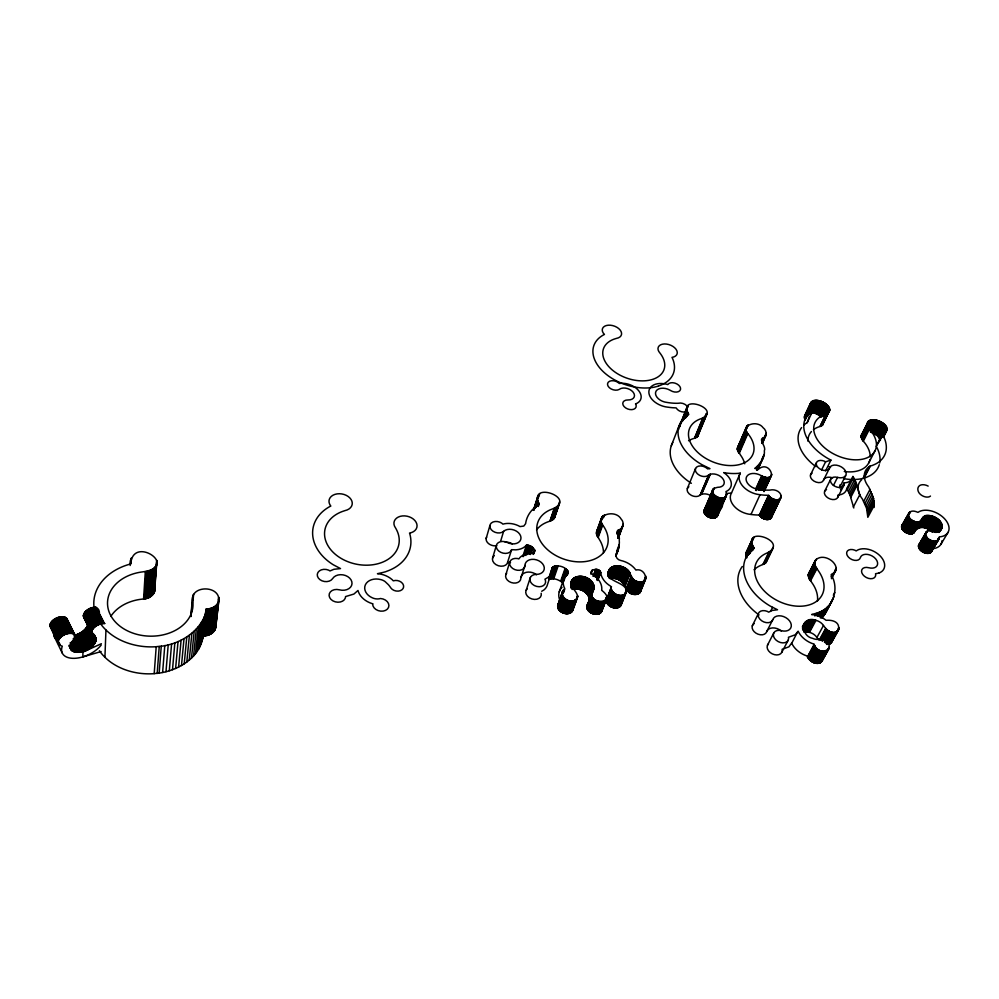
<?xml version="1.0" encoding="UTF-8"?>
<svg xmlns="http://www.w3.org/2000/svg" width="999" height="999" viewBox="0 0 999 999"><rect width="100%" height="100%" fill="white"/><g stroke="black" fill="none" stroke-linecap="round" stroke-linejoin="round"><path stroke-width="1.5" d="M678.746 429.283L678.783 428.396M577.422 597.602C572.177 607.105 555.706 595.392 564.797 588.673A19.868 14.535 20.2 0 1 568.006 573.351C568.256 567.02 555.956 563.299 552.022 568.119A17.895 13.087 18.2 0 1 548.126 577.372L544.942 579.195L545.491 580.581A8.054 5.932 18.5 0 1 539.173 586.738A8.054 5.932 18.5 0 1 530.019 580.531A8.054 5.932 18.5 0 1 536.376 574.388A9.903 7.243 18.2 0 0 544.243 567.357A9.903 7.243 18.2 0 0 534.065 559.365A9.903 7.243 18.2 0 0 524.975 565.434A7.867 5.769 17.5 0 1 517.257 570.254A7.867 5.769 17.5 0 1 509.565 563.274A7.867 5.769 17.5 0 1 517.307 558.478L518.818 558.916A17.895 13.087 18.2 0 1 533.079 553.346C538.024 550.012 530.294 544.505 526.423 545.192A17.657 12.75 17 0 1 515.909 549.85L511.625 549.675L511.088 550.886A7.942 5.782 16.9 0 1 500.724 552.31A7.942 5.782 16.9 0 1 496.99 543.956A7.942 5.782 16.9 0 1 507.355 542.544A9.778 7.055 17 0 0 519.83 541.208A9.778 7.055 17 0 0 516.483 531.181A9.778 7.055 17 0 0 503.608 531.331A7.73 5.569 16.4 0 1 493.044 531.256A7.73 5.569 16.4 0 1 491.233 523.089A7.73 5.569 16.4 0 1 501.81 523.189L502.859 524.138A17.657 12.75 17 0 1 520.042 526.585L523.801 526.061L525.611 523.651A48.289 34.416 19.1 0 1 539.248 504.32C527.534 480.069 578.496 498.164 552.297 509.015A36.688 26.149 19.1 0 0 542.307 543.98A36.688 26.149 19.1 0 0 590.571 560.489A36.688 26.149 19.1 0 0 603.833 526.635C593.406 514.985 615.284 508.741 621.041 518.931C624.775 522.427 623.301 529.27 618.069 530.269C615.109 531.306 620.416 537.012 619.268 539.922C619.642 544.28 618.943 548.726 617.132 552.709C614.273 555.756 617.195 559.877 620.629 560.451A19.643 14.148 21.3 0 1 635.526 569.555L635.888 570.079C645.716 567.457 650.349 584.54 638.174 581.793C631.306 581.156 631.393 573.401 627.372 569.655C622.764 565.684 614.822 563.998 610.027 568.506C601.935 582.142 625.012 580.706 626.585 590.884C624.15 600.262 609.702 593.593 610.726 586.238A19.643 14.148 21.3 0 1 600.724 572.602C599.625 566.396 586.288 570.267 593.169 574.787A19.868 14.535 20.2 0 1 601.76 589.772L601.673 590.309C621.203 605.506 580.157 605.119 594.105 587.474C593.518 578.221 580.531 573.101 573.351 578.533C565.422 585.489 578.671 590.671 577.422 597.602L572.827 610.177C569.218 618.281 553.346 610.876 558.903 603.171M815.234 560.601L814.834 565.047L818.094 570.404A36.638 25.112 26.1 0 1 809.727 604.745A36.638 25.112 26.1 0 1 761.975 588.436A36.638 25.112 26.1 0 1 767.082 552.984C790.659 541.308 739.997 524.35 754.133 548.339A48.214 33.054 26.1 0 0 770.266 606.093L777.534 609.765L771.852 610.501L768.668 612.175L767.319 611.388A7.855 5.532 26.5 0 0 758.328 613.673A7.855 5.532 26.5 0 0 763.823 621.94A7.855 5.532 26.5 0 0 772.801 619.642A9.928 6.968 27 0 1 783.578 616.57A9.928 6.968 27 0 1 791.27 626.435A9.928 6.968 27 0 1 781.405 630.681A8.079 5.707 27.3 0 0 773.351 634.54A8.079 5.707 27.3 0 0 780.556 642.544A8.079 5.707 27.3 0 0 788.598 638.673L788.461 637.275L795.316 634.752L798.139 631.206A19.868 13.836 28 0 0 813.448 643.943C820.129 660.851 841.008 644.143 820.054 638.96A9.016 6.281 28 0 1 812.612 638.349C799.575 635.651 801.598 614.86 815.983 620.342A9.466 6.581 27.9 0 1 823.476 625.499C836.95 644.805 848.263 618.781 826.111 620.304A19.868 13.836 28 0 0 812.811 614.635L811.638 614.56L816.782 613.136A10.514 7.268 27.9 0 1 818.281 612.649C833.815 607.629 839.41 588.086 831.156 574.637C833.291 573.726 837.674 570.504 835.901 566.67C833.441 558.965 820.941 553.483 815.234 560.601L808.366 574.55L808.928 578.221L811.775 582.492A36.326 25.112 26.3 0 1 817.457 601.123M94.093 607.829A56.281 42.57 1.9 0 1 130.232 564.073L130.794 563.985C132.492 534.477 180.482 566.683 142.682 571.865A42.757 32.343 2 0 0 107.967 607.879A42.757 32.343 2 0 0 155.032 636.038A42.757 32.343 2 0 0 192.882 601.91C188.636 585.352 219.593 584.427 218.881 600.312L215.759 627.222C214.885 633.041 208.491 636.063 203.109 635.901C200.275 657.966 177.635 671.103 157.18 673.376A12.038 9.503 0.7 0 0 154.932 673.538L152.323 673.776A55.082 42.258 1.4 0 1 104.92 657.255L103.097 655.381A55.22 42.358 1.4 0 1 99.4 650.724M605.894 598.763C604.72 606.293 619.867 612.812 621.615 602.996M832.379 639.959L831.081 643.094L827.871 644.38L834.552 632.417M879.694 463.024A43.319 27.198 24.6 0 0 876.273 446.353L882.267 434.041C901.435 423.851 854.932 410.089 870.641 430.519A33.167 20.642 24.5 0 1 864.135 458.816A33.167 20.642 24.5 0 1 820.828 444.143A33.167 20.642 24.5 0 1 824.325 414.835C843.193 408.329 806.38 389.997 810.813 407.917L805.157 420.079L804.507 416.196L806.855 413.411M942.207 526.71C941.757 519.917 934.277 515.596 928.009 515.484C922.139 514.21 922.689 522.564 917.369 521.965C905.743 521.89 905.693 506.593 917.969 512.387A18.357 11.588 27.7 0 1 944.942 519.168A18.357 11.588 27.7 0 1 939.559 536.85L937.924 540.571L933.253 541.358L927.946 538.798L925.374 534.515L925.961 532.205L928.108 530.869L935.913 531.493L939.135 530.856L941.333 529.183L942.207 526.71L939.097 531.967M902.484 524.375C899.05 529.595 907.279 534.865 912.099 533.728C916.757 527.572 923.75 524.587 930.881 530.894L937.799 519.043M781.255 496.515C780.843 491.396 774.475 488.836 769.992 490.097A44.181 28.696 23 0 1 758.628 489.335A11.026 7.255 23.4 0 1 746.128 478.196A11.026 7.255 23.4 0 1 760.838 475.424C779.208 485.514 770.416 458.903 758.391 469.28A18.382 12.1 23.4 0 0 754.745 468.444C758.691 465.397 765.284 458.017 764.347 450.811C766.545 446.453 757.642 438.936 763.573 437.862C767.931 435.839 766.32 429.92 763.049 427.659C757.23 419.443 738.798 425.299 748.975 435.015A34.191 22.215 21.9 0 1 739.685 464.51A34.191 22.215 21.9 0 1 694.792 449.263A34.191 22.215 21.9 0 1 700.986 418.718C723.688 409.24 676.41 393.057 688.811 414.385A44.992 29.233 21.9 0 0 702.047 464.735L709.977 468.643A16.633 11.076 22.4 0 0 707.717 468.906L707.567 468.843A7.368 4.895 21.9 0 0 696.615 467.07A7.368 4.895 21.9 0 0 699.587 475.324L699.924 475.487A7.368 4.895 21.9 0 0 707.704 475.699L708.079 475.449A9.241 6.156 22.4 0 1 708.641 475.024L710.339 474.263A9.241 6.156 22.4 0 1 723.438 479.607A9.241 6.156 22.4 0 1 717.719 487.3C700.249 490.796 730.319 507.342 725.936 491.583A16.633 11.076 22.4 0 0 724.263 472.952L723.713 472.589L726.623 473.064A44.88 29.171 21.9 0 0 737.662 473.414L740.247 473.151A18.382 12.1 23.4 0 0 742.944 486.338A18.382 12.1 23.4 0 0 759.415 494.63L760.064 494.692A43.007 28.022 23.1 0 0 767.582 495.279C770.416 498.164 779.12 503.259 781.255 496.515L770.941 518.331C767.232 521.078 761.513 518.756 759.427 514.997L768.606 495.279M932.142 550.099C929.732 558.691 912.936 548.513 920.541 542.957M874.113 507.48L873.601 498.563L868.743 487.025A25.762 16.196 26.1 0 1 867.931 467.719L870.279 466.108A9.49 5.957 25.7 0 1 872.015 465.571L873.089 465.109A43.656 27.16 24.5 0 0 882.492 434.353L882.267 434.041M874.275 505.319L867.831 517.32L866.583 508.279L862.399 499.05A25.562 16.209 26.3 0 1 861.662 479.757M767.257 558.965L765.621 562.961L761.188 565.209A36.326 25.112 26.3 0 0 754.133 569.742M104.92 657.255L105.956 630.007L104.096 628.109A56.281 42.57 1.9 0 1 100.325 623.413M726.473 495.516L717.669 515.634C713.686 522.34 699.213 514.048 705.744 508.041M746.802 557.892L745.816 553.696L747.864 549.9M603.483 552.797A36.389 26.136 19.1 0 0 599.225 539.26L596.515 533.953L597.827 529.17M130.195 565.496L130.519 560.302M130.494 562.749L130.657 559.702M130.607 563.686L130.857 559.103M130.844 563.099L131.094 558.516M131.131 562.524L131.381 557.942M744.73 463.811A33.766 22.253 22 0 0 740.346 454.832L737.412 449.662L738.611 445.604M110.802 616.383A41.958 32.18 1.4 0 1 140.996 599.263L143.569 598.988L145.305 571.615M143.569 598.988L144.368 598.901L146.129 571.528M144.368 598.901L145.18 598.788L146.94 571.416M145.18 598.788L145.966 598.626L147.74 571.253M145.966 598.626L146.728 598.426L148.526 571.066M146.728 598.426L147.49 598.189L149.301 570.829M147.49 598.189L148.214 597.926L150.037 570.566M148.214 597.926L148.926 597.627L150.762 570.267M148.926 597.627L149.6 597.29L151.448 569.929M149.6 597.29L152.11 569.567M601.972 607.979C603.121 620.704 579.408 611.5 588.985 602.197M870.229 456.83A32.917 20.667 24.6 0 0 864.51 442.545C861.737 440.222 859.34 434.827 863.511 432.617M84.628 618.456C79.158 611.013 98.889 601.111 99.425 612.724M150.25 596.915L152.735 569.168M150.861 596.515L153.322 568.743M151.436 596.091L153.871 568.281M151.973 595.641L154.383 567.807M152.472 595.167L154.845 567.307M152.934 594.655L155.27 566.783M153.346 594.143L155.644 566.246M153.721 593.593L155.969 565.684M154.046 593.044L156.256 565.109M156.331 564.822L156.656 560.264M154.321 592.469L156.781 560.876M154.545 591.883L156.868 561.488M51.536 628.259C45.529 620.953 63.624 611.937 67.395 619.855M154.196 673.663L156.206 646.728L156.955 646.603A12.275 9.553 1.3 0 1 159.253 646.453C180.769 644.605 202.66 630.069 206.843 608.965C212.013 608.891 218.044 605.894 218.881 600.312M104.932 623.526C97.203 622.714 85.127 631.892 96.029 637.961C96.029 648.563 79.52 656.318 71.179 649.937C67.095 643.93 84.378 632.517 68.631 633.428C61.588 633.678 52.872 643.781 62.288 646.191A23.114 12.687 -25.3 0 0 74.351 658.329A23.114 12.687 -25.3 0 0 101.174 645.129M157.18 673.376L159.253 646.453M159.166 673.026L161.276 646.103M162.612 672.439L164.785 645.529M165.984 671.678L168.219 644.78M169.293 670.754L171.591 643.868M172.502 669.68L174.862 642.794M215.759 627.222L215.322 623.476M175.612 668.443L178.034 641.57M178.609 667.057L181.094 640.184M181.481 665.534L184.016 638.661M184.216 663.86L186.788 637M190.747 616.283L192.657 596.74M190.984 616.57L193.044 595.529M186.801 662.075L189.423 635.214M191.696 611.463L192.283 605.456M192.869 599.437L193.319 594.929M192.008 610.889L192.308 607.892M193.044 600.374L193.631 594.355M189.223 660.164L191.895 633.304M191.483 658.129L194.193 631.268M193.556 656.006L196.303 629.133M195.454 653.783L198.239 626.91M197.165 651.473L199.975 624.587M198.676 649.075L201.511 622.202M199.975 646.628L202.834 619.742M201.086 644.118L203.958 617.22M201.973 641.558L204.857 614.66M202.66 638.973L206.006 608.978M203.122 636.351L206.019 609.415M203.933 635.888L206.843 608.965M204.745 635.839L207.68 608.915M205.557 635.751L208.491 608.828M206.343 635.614L209.303 608.703M207.13 635.451L210.102 608.528M207.892 635.239L210.876 608.329M208.641 635.002L211.638 608.079M209.353 634.715L212.375 607.804M210.052 634.402L213.087 607.492M210.714 634.053L213.761 607.142M211.351 633.666L214.398 606.768M211.95 633.254L215.01 606.343M212.512 632.817L215.584 605.906M213.049 632.342L216.121 605.444M213.524 631.843L216.621 604.944M213.973 631.331L217.07 604.42M214.373 630.794L217.47 603.883M214.723 630.232L217.832 603.321M218.294 600.149L218.631 597.165M215.022 629.657L218.132 602.747M215.285 629.058L218.781 597.789M215.484 628.458L218.931 599.05M618.344 537.749L618.406 536.213M589.285 601.148C590.122 592.582 579.457 587.162 572.04 589.435L576.585 576.823M88.024 623.763C86.613 630.094 80.082 633.753 74.288 635.426L82.318 651.673M154.72 591.283L154.308 586.45M822.514 659.827C819.192 667.482 808.691 661.263 806.892 655.931A19.705 13.824 28.1 0 1 791.732 643.244L797.339 632.342M486.151 538.523L489.872 525.636M492.557 558.154L496.378 545.317M500.611 541.321L503.608 531.331M494.28 555.631A7.88 5.769 16.9 0 0 495.954 564.635A7.88 5.769 16.9 0 0 507.13 563.686L511.625 549.675M505.881 574.55L509.852 561.763M572.827 610.177L572.964 607.554M533.391 510.289L537.949 496.066M533.703 509.865L538.211 495.629M533.703 510.389L538.511 495.204M534.19 509.478L538.848 494.805M534.727 508.591L537.425 500.049M535.314 507.692L537.562 500.586M538.736 496.928L539.635 494.08M535.926 506.793L537.737 501.111M536.151 507.317L537.949 501.635M536.85 506.418L538.211 502.16M537.599 505.519L538.498 502.672M537.937 506.018L538.848 503.171M538.311 506.518L539.223 503.671M522.814 556.555L526.423 545.192M523.476 556.555L527.085 545.204M524.587 555.194L527.759 545.267M525.262 555.307L528.434 545.379M525.924 555.469L529.095 545.541M527.035 554.258L529.757 545.741M527.659 554.507L530.394 546.003M528.733 553.396L531.006 546.303M524.975 565.434L520.866 578.184A7.792 5.757 17.5 0 1 511.213 582.529A7.792 5.757 17.5 0 1 506.655 573.251M529.308 553.733L531.593 546.64M529.857 554.108L532.13 547.027M530.357 554.52L532.642 547.44M531.268 553.546L533.091 547.877M533.166 553.933L534.552 549.687M533.354 554.42L534.74 550.174M533.916 553.496L534.827 550.661M526.198 590.147L530.369 577.422M536.538 529.87A36.389 26.136 19.1 0 1 548.114 521.778L549.974 521.166L554.17 508.416M549.974 521.166L554.757 508.229M550.561 520.979L555.319 508.004M551.123 520.754L555.856 507.754M551.66 520.504L556.368 507.48M552.16 520.229L556.843 507.18M552.634 519.917L557.28 506.843M553.071 519.592L557.692 506.481M553.471 519.23L558.054 506.106M553.846 518.856L559.552 501.885M554.17 518.444L559.527 502.909M554.47 518.019L559.315 503.896M549.875 574.712L552.285 567.657M548.776 578.521L550.224 574.288M551.186 571.465L552.622 567.245M553.034 566.87L548.713 579.557C553.334 577.235 559.44 579.994 563.111 583.054M553.521 566.545L547.539 584.265A17.732 13.074 18.2 0 1 543.818 590.047L541.708 591.271M549.737 578.983L554.07 566.296M550.324 578.783L554.657 566.096M550.961 578.658L555.307 565.971M551.623 578.596L555.968 565.921M552.31 578.608L556.668 565.933M553.009 578.696L557.367 566.021M553.708 578.846L558.066 566.171M560.651 581.168L565.072 568.506M561.251 581.443L565.671 568.781M561.8 581.768L566.233 569.118M562.3 582.155L566.745 569.505M559.228 591.92L563.96 578.409M562.749 582.592L567.195 569.942M563.611 581.643L567.569 570.404M565.884 576.51L567.857 570.891M566.583 575.611L568.069 571.391M567.207 574.712L568.194 571.903M567.232 575.212L568.219 572.402M557.717 605.469L562.512 591.783M557.654 605.831L562.687 591.445M554.932 517.12L555.294 514.11M557.642 606.206L562.887 591.133M557.642 606.593L563.374 590.546M557.679 606.98L563.648 590.284M557.754 607.367L563.96 590.034M557.854 607.754L562.312 595.129M563.299 592.607L564.285 589.797M557.979 608.141L562.449 595.529M563.648 592.395L564.635 589.585M558.129 608.528L562.612 595.904M558.316 608.903L562.799 596.291M558.528 609.278L563.011 596.665M558.778 609.652L563.261 597.04M559.04 610.014L563.523 597.402M559.34 610.364L563.823 597.752M559.652 610.701L564.135 598.089M559.989 611.026L564.485 598.413M560.352 611.338L564.847 598.726M560.726 611.625L565.234 599.025M570.879 583.041L571.878 580.232M570.679 583.978L572.19 579.77M571.028 583.541L572.539 579.333M561.126 611.912L565.634 599.3M570.916 584.527L572.927 578.921M570.841 585.539L573.351 578.533M561.55 612.175L566.058 599.562M570.791 586.588L573.801 578.171M570.791 587.649L574.3 577.834M561.975 612.412L566.483 599.812M571.316 587.35L574.825 577.534M562.425 612.637L566.933 600.037M571.366 588.486L575.387 577.26M562.874 612.837L567.395 600.249M571.94 588.249L575.973 577.022M563.349 613.024L567.869 600.424M563.811 613.186L568.344 600.586M572.677 589.26L577.21 576.648M564.298 613.324L568.831 600.724M573.326 589.123L577.872 576.51M564.785 613.436L569.318 600.849M565.272 613.523L569.805 600.936M573.988 589.023L578.533 576.411M565.759 613.598L570.304 600.998M574.675 588.96L579.233 576.348M566.246 613.636L570.791 601.048M575.362 588.923L579.932 576.311M566.72 613.648L571.278 601.061M596.528 531.88L601.56 517.807M576.073 588.923L580.631 576.311M596.453 532.392L602.085 516.945M567.195 613.648L571.753 601.061M596.428 532.904L602.397 516.533M596.453 533.429L602.759 516.146M567.669 613.611L572.227 601.023M596.515 533.953L603.146 515.796M576.785 588.96L581.356 576.361M596.615 534.49L601.198 521.853M602.559 518.269L603.583 515.459M568.131 613.561L572.689 600.973M596.765 535.027L601.348 522.39M568.581 613.486L573.151 600.899M577.497 589.035L582.08 576.435M596.952 535.551L601.535 522.927M603.508 517.682L604.532 514.872M569.018 613.374L573.588 600.799M597.177 536.088L601.773 523.464M569.43 613.249L574.013 600.661M578.221 589.148L582.804 576.548M597.452 536.613L602.047 523.988M569.842 613.099L574.413 600.524M570.229 612.924L574.812 600.349M578.933 589.298L583.528 576.685M597.764 537.137L602.36 524.512M570.591 612.737L575.174 600.149M598.114 537.649L602.709 525.024M570.941 612.524L575.524 599.937M571.266 612.287L575.861 599.712M579.645 589.472L584.24 576.873M573.039 607.941L575.586 600.961M571.565 612.037L577.672 595.741M571.853 611.763L577.684 596.128M572.327 611.176L577.659 596.503M580.357 589.685L584.952 577.085M581.056 589.934L585.664 577.335M581.73 590.209L586.351 577.609M582.405 590.509L587.025 577.922M583.054 590.846L587.687 578.259M583.691 591.221L588.324 578.633M584.303 591.608L588.935 579.02M590.933 573.076L591.97 570.279M533.528 509.802L534.802 507.604M590.921 574.213L592.469 570.017M584.877 592.02L589.522 579.445M585.439 592.469L590.084 579.882M585.963 592.931L590.621 580.344M586.463 593.418L591.121 580.831M593.019 576.336L595.604 569.343M586.925 593.918L591.595 581.331M593.618 576.336L596.203 569.343M587.362 594.43L592.02 581.855M594.23 576.411L596.828 569.418M587.749 594.967L592.419 582.392M594.842 576.548L597.439 569.555M588.099 595.504L592.782 582.929M595.429 576.76L598.039 569.767M588.411 596.066L593.094 583.491M588.686 596.628L593.369 584.053M596.003 577.035L598.601 570.054M588.911 597.19L593.606 584.627M596.515 577.372L599.125 570.379M589.098 597.764L593.793 585.202M589.248 598.339L593.943 585.776M596.99 577.759L599.6 570.766M589.348 598.913L594.043 586.351M586.875 606.443L594.093 586.913M596.865 579.57L599.999 571.191M586.85 606.818L594.105 587.474M586.888 607.579L594.068 588.036M597.19 580.032L600.324 571.653M586.95 607.954L593.856 589.123M597.427 580.506L600.574 572.127M587.05 608.341L591.745 595.791M587.175 608.728L591.883 596.178M598.114 579.595L600.724 572.602M587.325 609.115L592.032 596.565M587.512 609.502L592.22 596.94M587.724 609.877L592.432 597.327M587.961 610.239L592.669 597.689M617.02 533.066L618.069 530.269M588.224 610.601L592.944 598.051M617.07 534.265L618.643 530.082M588.511 610.951L593.231 598.401M617.619 534.04L619.193 529.857M588.823 611.288L593.543 598.751M618.144 533.791L619.717 529.595M589.16 611.613L593.881 599.075M618.106 534.902L620.204 529.308M589.51 611.937L594.243 599.388M618.031 535.988L620.666 528.995M617.931 537.05L621.091 528.658M617.794 538.086L621.565 527.822M589.885 612.237L594.63 599.687M618.144 537.687L623.176 524.15M618.194 538.249L623.164 524.662M618.244 538.249L622.989 525.674M590.284 612.512L595.017 599.974M590.696 612.787L595.441 600.237M591.121 613.024L595.866 600.486M591.558 613.261L596.316 600.724M592.007 613.461L596.765 600.936M607.767 573.089L609.065 569.817M592.469 613.648L597.24 601.123M607.754 573.538L609.34 569.355M608.079 573.101L609.665 568.918M607.904 574.088L610.027 568.506M592.944 613.823L597.714 601.286M607.767 575.099L610.414 568.119M616.645 551.323L619.293 544.343M607.667 576.123L610.851 567.757M615.846 554.895L619.03 546.515M593.418 613.96L598.189 601.435M608.129 575.786L611.313 567.42M615.921 555.606L618.581 548.638M593.906 614.085L598.676 601.548M608.628 575.486L611.813 567.12M615.821 556.281L617.944 550.699M594.38 614.173L599.163 601.648M608.628 576.598L612.35 566.845M608.653 577.759L612.911 566.595M594.867 614.248L599.65 601.723M791.645 643.044L788.935 646.803L782.117 649.325L782.242 650.724A8.004 5.707 27.5 0 1 772.289 653.87A8.004 5.707 27.5 0 1 768.381 643.93M609.228 577.547L613.498 566.383M595.354 614.298L600.137 601.773M609.84 577.36L614.11 566.208M595.829 614.323L600.624 601.798M596.303 614.323L601.098 601.798M614.735 566.058L609.939 578.608C620.154 576.111 624.924 585.726 629.17 592.519C632.742 595.779 641.645 595.192 640.896 588.96M596.765 614.298L601.56 601.773M610.576 578.496L615.384 565.946M597.227 614.248L602.022 601.735M611.238 578.421L616.058 565.871M597.677 614.173L602.472 601.66M598.101 614.085L602.909 601.56M611.925 578.384L616.733 565.834M598.526 613.96L603.334 601.448M598.925 613.823L603.746 601.298M612.612 578.371L617.432 565.834M599.313 613.661L604.133 601.136M599.687 613.473L604.495 600.948M600.024 613.261L604.845 600.749M613.311 578.396L618.131 565.859M600.349 613.036L606.356 597.24M600.661 612.787L606.43 597.627M600.936 612.524L606.468 598.001M614.01 578.458L618.843 565.921M601.186 612.237L606.48 598.389M601.41 611.937L606.992 597.365M601.61 611.625L606.942 597.739M606.443 600.024L611.488 586.65M614.71 578.558L619.555 566.021M606.418 600.387L611.251 587.862M606.443 601.136L611.251 588.236M606.493 601.523L611.338 588.998M606.58 601.91L611.425 589.385M615.421 578.696L620.267 566.158M606.705 602.285L611.538 589.772M606.843 602.672L611.688 590.147M616.121 578.858L620.978 566.321M607.017 603.046L611.863 590.534M607.217 603.421L612.075 590.909M616.82 579.058L621.678 566.52M607.454 603.783L612.3 591.271M607.704 604.145L612.562 591.633M617.519 579.283L622.377 566.758M607.979 604.495L612.837 591.982M608.291 604.845L613.149 592.332M618.194 579.545L623.064 567.02M608.616 605.169L613.473 592.657M608.965 605.481L613.836 592.981M618.868 579.845L623.738 567.32M671.291 445.791L679.108 425.699M609.328 605.794L614.198 593.281M619.517 580.169L624.4 567.644M678.995 427.56L687.162 406.718M679.308 427.397L687.674 406.006M609.715 606.081L614.597 593.568M681.83 421.441L687.974 405.681M682.142 421.141L686.613 409.677M610.127 606.343L614.997 593.843M620.154 580.519L625.037 567.994M682.217 421.603L686.688 410.139M682.904 420.629L686.812 410.601M610.539 606.593L615.421 594.093M620.766 580.894L625.661 568.369M683.616 419.667L686.975 411.076M684.377 418.706L687.175 411.538M610.976 606.83L615.859 594.33M685.177 417.732L687.412 412M611.413 607.042L616.308 594.542M621.353 581.293L626.261 568.781M685.451 418.194L687.687 412.462M611.875 607.242L616.77 594.742M621.927 581.718L626.823 569.205M686.325 417.22L687.999 412.924M612.337 607.417L617.245 594.917M687.225 416.233L688.348 413.374M622.464 582.167L627.372 569.655M612.812 607.567L617.719 595.067M622.964 582.642L627.884 570.129M613.286 607.692L618.194 595.192M613.761 607.804L618.681 595.304M623.438 583.129L628.359 570.616M614.248 607.879L619.155 595.392M623.888 583.628L628.808 571.116M614.722 607.941L619.642 595.441M624.288 584.153L629.22 571.64M615.197 607.979L620.117 595.479M624.662 584.677L629.595 572.177M615.671 607.979L620.591 595.491M624.999 585.227L629.932 572.714M616.133 607.966L621.066 595.479M616.583 607.929L621.528 595.441M625.287 585.776L630.232 573.264M617.032 607.867L621.977 595.379M617.469 607.779L622.414 595.292M617.882 607.679L622.839 595.192M618.294 607.542L623.239 595.054M618.681 607.392L623.626 594.904M626.223 588.761L631.181 576.273M619.043 607.205L624 594.73M619.392 607.017L624.35 594.53M626.373 589.135L631.331 576.648M619.73 606.793L626.485 589.747M626.535 589.51L631.493 577.022M620.029 606.555L626.548 590.134M620.317 606.306L626.585 590.509M626.735 589.885L631.693 577.385M620.566 606.031L626.585 590.884M626.947 590.247L631.917 577.747M621.003 605.444L626.498 591.608M627.197 590.596L632.167 578.109M627.472 590.946L632.442 578.458M627.772 591.283L632.742 578.796M628.084 591.62L633.066 579.12M628.433 591.932L633.416 579.445M628.796 592.232L633.778 579.745M629.17 592.519L634.165 580.032M629.57 592.794L634.565 580.307M629.982 593.044L634.977 580.556M630.406 593.281L635.401 580.794M630.844 593.493L635.851 581.018M631.293 593.693L636.301 581.218M631.743 593.868L636.763 581.393M688.561 440.746A33.766 22.253 22 0 1 692.956 438.723L694.58 438.224L702.622 418.219M632.217 594.03L637.225 581.543M694.58 438.224L703.134 418.069M632.679 594.155L637.699 581.68M695.092 438.062L703.633 417.882M695.579 437.874L704.095 417.669M633.154 594.268L638.174 581.793M696.041 437.662L704.532 417.432M700.549 427.797L702.272 423.514M704.57 417.807L706.293 413.524M633.628 594.355L638.661 581.88M696.478 437.425L706.38 413.986M696.877 437.162L706.43 414.435M697.252 436.875L707.017 413.461M634.103 594.417L639.135 581.955M697.589 436.563L706.98 413.898M634.565 594.467L639.61 581.992M635.039 594.48L640.072 582.005M635.489 594.467L640.546 582.005M635.951 594.442L640.996 581.98M636.388 594.393L641.445 581.918M636.813 594.318L641.87 581.843M637.237 594.218L642.295 581.743M637.637 594.093L642.694 581.63M638.024 593.943L643.081 581.48M638.386 593.781L643.456 581.318M638.736 593.593L645.878 576.123M639.06 593.381L645.404 577.884M639.372 593.156L645.466 578.259M639.647 592.919L646.053 577.235M639.909 592.657L646.053 577.609M640.334 592.082L645.953 578.321M687.324 488.536L695.541 468.519M688.86 486.75A7.268 4.895 22 0 0 691.296 495.317L691.633 495.492A7.268 4.895 22 0 0 699.325 495.666L699.55 495.504A9.116 6.156 22.5 0 1 700.249 494.992L708.641 475.024M700.249 494.992L708.94 474.85M700.549 494.805L709.265 474.675M700.873 494.642L709.615 474.525M701.211 494.48L709.964 474.388M701.56 494.343L710.339 474.263M703.958 510.589L713.061 489.21M703.92 511.126L713.598 488.611M703.958 511.675L713.81 488.424M704.008 511.963L714.273 488.099M704.07 512.25L712.599 492.307M704.158 512.524L712.687 492.594M704.258 512.812L712.786 492.882M704.382 513.099L712.911 493.156M704.52 513.374L713.061 493.444M704.682 513.661L713.224 493.731M704.857 513.936L713.398 494.006M705.044 514.21L713.598 494.28M705.257 514.473L713.81 494.542M705.481 514.735L714.035 494.817M705.719 514.997L714.273 495.079M705.968 515.247L714.535 495.329M706.231 515.496L714.809 495.579M706.518 515.734L715.097 495.816M706.805 515.959L715.384 496.041M707.117 516.183L715.696 496.266M707.429 516.396L716.021 496.478M707.754 516.595L716.345 496.678M737.424 447.877L746.628 426.461M737.362 448.301L747.177 425.774M708.091 516.783L716.683 496.865M737.337 448.751L747.502 425.474M737.349 449.2L747.864 425.187M708.428 516.958L717.032 497.04M737.412 449.662L745.978 429.832M746.415 429.17L748.251 424.925M737.499 450.124L746.066 430.307M708.778 517.12L717.382 497.202M737.637 450.599L746.216 430.769M709.128 517.27L717.744 497.365M737.811 451.073L746.39 431.243M709.49 517.407L718.106 497.502M738.024 451.548L746.603 431.718M709.852 517.532L718.481 497.627M738.273 452.01L746.852 432.192M710.227 517.657L718.855 497.739M738.548 452.485L747.152 432.654M710.589 517.744L719.218 497.852M738.873 452.947L747.477 433.116M710.963 517.832L719.592 497.927M739.223 453.396L747.839 433.578M711.325 517.907L719.967 498.002M717.669 515.634L717.856 512.986M711.7 517.957L720.341 498.064M712.062 518.006L720.716 498.101M712.424 518.031L721.078 498.139M712.786 518.044L721.453 498.151M713.149 518.044L721.802 498.139M713.498 518.019L722.165 498.126M713.835 517.981L722.502 498.101M714.173 517.944L722.839 498.051M714.497 517.882L723.164 497.989M714.809 517.794L723.488 497.914M715.109 517.707L723.8 497.827M715.409 517.607L724.088 497.714M715.684 517.482L724.65 497.465M716.208 517.207L724.899 497.327M716.445 517.045L726.66 493.668M716.67 516.883L726.698 493.943M717.07 516.508L726.698 494.493M759.427 514.997L758.428 515.009A42.47 28.072 23.2 0 1 750.986 514.448L750.349 514.385A18.157 12.113 23.6 0 1 734.103 506.168A18.157 12.113 23.6 0 1 731.505 492.994L740.247 473.151M761.862 440.909L763.124 438.086M761.688 442.095L763.573 437.862M762.112 441.858L763.998 437.624M761.875 443.007L766.27 433.129M762.225 442.707L766.295 433.591M762.212 443.469L766.283 434.028M762.462 443.119L766.133 434.89M756.443 468.606L757.717 465.784M756.555 470.067L759.09 464.41M757.142 470.017L760.326 462.962M761.488 460.214L764.035 454.57M757.579 469.892L763.623 456.368M757.854 469.692L763.049 458.116M755.881 488.598L761.663 475.899M755.556 490.209L761.987 476.098M755.893 490.397L762.312 476.286M756.231 490.571L762.662 476.461M757.217 489.323L762.999 476.623M757.567 489.473L763.361 476.773M757.916 489.61L763.711 476.91M758.278 489.735L764.073 477.047M758.641 489.847L764.435 477.16M759.003 489.947L764.797 477.26M759.365 490.034L765.172 477.347M759.727 490.109L765.534 477.422M760.089 490.172L765.896 477.472M760.439 490.209L766.258 477.522M760.801 490.247L766.62 477.559M761.151 490.259L766.97 477.572M761.5 490.259L767.319 477.572M761.837 490.247L767.657 477.559M750.986 514.448L760.064 494.692M762.175 490.222L767.994 477.534M762.499 490.172L768.331 477.497M762.811 490.122L768.643 477.435M763.124 490.047L768.955 477.372M763.411 489.972L769.255 477.285M763.698 489.872L769.542 477.185M763.973 489.76L769.804 477.072M763.823 490.909L770.316 476.81M764.06 490.759L771.365 474.987M764.272 490.596L771.378 475.249M764.01 491.645L772.002 474.363M804.632 415.821L810.439 403.284M804.432 416.595L811.126 402.297M804.382 417.432L811.425 401.998M804.42 417.857L811.75 401.735M804.482 418.294L812.112 401.486M759.502 515.122L768.668 495.404M810.002 406.655L812.512 401.261M759.652 515.384L768.818 495.666M804.595 418.731L812.936 401.061M759.814 515.646L768.993 495.929M804.744 419.18L813.373 400.886M759.989 515.896L769.18 496.178M804.932 419.63L810.589 407.467M760.189 516.158L769.367 496.441M810.713 407.492L813.848 400.736M760.401 516.396L769.592 496.678M810.576 408.716L814.347 400.624M760.626 516.645L769.817 496.928M807.292 416.471L814.872 400.524M760.863 516.87L770.054 497.165M808.216 415.572L815.409 400.462M761.101 517.107L770.304 497.39M761.363 517.332L770.579 497.614M809.178 414.66L815.958 400.424M761.638 517.544L770.853 497.827M810.164 413.736L812.062 409.69L810.813 407.917M811.488 411.213L816.533 400.412M761.925 517.744L771.141 498.039M809.29 416.87L807.18 422.677L817.706 400.474M810.551 414.16L812.062 409.69M745.991 552.734L752.572 538.711M762.212 517.944L771.44 498.239M810.863 412.562L817.12 400.437M745.816 553.696L752.884 538.336M745.791 554.208L753.221 537.974M762.524 518.131L771.74 498.426M745.816 554.72L753.608 537.637M762.824 518.306L772.052 498.601M752.11 541.421L754.02 537.325M745.878 555.244L751.623 542.969M763.149 518.481L772.377 498.776M811.438 412.575L812.624 412.687L818.306 400.549M745.978 555.769L751.735 543.506M763.473 518.631L772.702 498.926M812.624 412.687L818.918 400.649M746.128 556.306L751.885 544.03M763.798 518.781L773.039 499.075M746.315 556.83L752.072 544.567M764.135 518.906L773.376 499.213M813.223 412.787L819.53 400.786M764.472 519.03L773.713 499.338M746.54 557.367L752.297 545.104M813.835 412.912L820.142 400.936M764.809 519.143L774.063 499.45M748.089 555.169L752.572 545.629M765.147 519.243L774.4 499.537M814.447 413.074L820.753 401.123M749.038 554.333L752.884 546.153M765.484 519.318L774.749 499.625M765.833 519.393L775.099 499.7M815.047 413.249L815.646 413.449L821.353 401.323M750.024 553.483L753.221 546.678M766.171 519.443L775.449 499.75M815.646 413.449L816.245 413.686L821.965 401.548M751.685 551.273L753.608 547.177M766.508 519.492L775.786 499.8M766.845 519.517L776.123 499.825M767.182 519.53L776.46 499.837M816.245 413.686L816.832 413.936L822.552 401.81M752.746 550.412L754.033 547.677M767.507 519.53L776.797 499.85M767.831 519.517L777.122 499.837M821.39 417.07L817.407 414.21L823.139 402.085M768.144 519.492L777.434 499.812M817.981 414.51L823.7 402.385M768.443 519.455L777.746 499.762M768.743 519.393L778.046 499.712M769.03 519.33L778.333 499.65M818.531 414.822L824.262 402.697M769.317 519.255L778.621 499.575M769.58 519.155L779.158 499.375M770.092 518.931L779.395 499.25M819.055 415.159L824.799 403.034M770.316 518.793L779.632 499.125M770.541 518.656L781.255 496.016M819.567 415.509L825.311 403.384M770.941 518.331L781.068 497.465M820.067 415.884L825.811 403.758M820.529 416.271L826.285 404.145M820.978 416.658L826.722 404.545M822.027 415.721L827.147 404.957M822.414 416.146L827.534 405.382M822.776 416.583L827.896 405.806M823.738 415.671L828.233 406.243M824.038 416.108L828.533 406.68M824.3 416.558L828.795 407.13M813.411 429.707A32.917 20.667 24.6 0 1 818.556 426.96L820.042 426.473L829.02 407.58M825.998 414.76L829.207 408.029M820.042 426.473L826.31 414.198M820.516 426.323L829.357 408.466M820.966 426.148L829.482 408.916M821.378 425.949L829.557 409.353M821.777 425.711L829.595 409.777M822.14 425.462L829.607 410.202M822.464 425.187L829.57 410.614M762.874 564.585L768.78 552.36M763.411 564.385L769.317 552.172M763.91 564.16L769.817 551.935M764.385 563.898L770.304 551.685M764.834 563.611L770.741 551.398M765.246 563.299L771.153 551.086M765.621 562.961L773.151 547.252M766.258 562.2L772.851 548.701M810.476 474.95L816.383 462.799A7.08 4.52 24.6 0 1 824.35 461.151L825.586 461.825L830.918 460.102L825.599 470.879M821.603 469.917L825.586 461.825M812.075 473.164A7.03 4.52 24.7 0 0 813.923 481.081A7.03 4.52 24.7 0 0 823.488 480.219L829.495 468.094A8.941 5.694 25 0 1 839.035 465.821A8.941 5.694 25 0 1 846.19 474.138A8.941 5.694 25 0 1 837.512 477.397A7.268 4.658 25.2 0 0 830.419 480.369A7.268 4.658 25.2 0 0 837.087 487.15A7.268 4.658 25.2 0 0 844.155 484.165L843.993 483.004L847.277 482.442A16.171 10.29 25 0 0 852.959 476.585L856.393 483.454L860.114 495.941M752.297 625.811L758.328 613.648M824.65 491.283L830.718 479.158M833.441 485.477L837.512 477.397M770.541 611.413L772.577 607.367M861.4 435.064L868.006 421.965M861.225 435.851L868.543 421.353M861.2 436.263L868.855 421.079M861.213 436.688L869.205 420.829M861.263 437.125L869.592 420.591M861.35 437.574L870.004 420.392M861.475 438.024L870.441 420.217M867.519 426.735L870.903 420.067M861.638 438.474L867.731 426.448M861.837 438.923L871.39 419.942M862.062 439.385L871.902 419.842M862.337 439.835L872.427 419.78M862.636 440.284L872.976 419.73M862.974 440.721L873.538 419.717M845.641 475.674L839.485 487.762A8.879 5.694 25.1 0 0 839.997 484.79M863.348 441.158L874.113 419.742M754.145 623.588A7.78 5.532 26.6 0 0 755.906 633.116A7.78 5.532 26.6 0 0 766.645 631.755L772.801 619.642M869.267 430.457L874.699 419.78M869.867 430.532L875.299 419.855M870.466 430.631L875.911 419.955M840.571 489.722L843.993 483.004M870.391 432.08L876.51 420.079M837.699 497.44L843.868 485.352M871.003 432.242L877.122 420.242M877.734 420.417L871.603 432.417L877.597 435.851L880.444 440.272M872.214 432.617L878.346 420.629M679.145 427.16L679.844 426.061M872.814 432.854L878.945 420.854M873.401 433.104L879.545 421.103M873.975 433.379L880.131 421.391M874.55 433.678L880.706 421.69M838.923 494.905L841.096 494.53A16.046 10.302 25.1 0 0 846.752 488.648L852.946 476.398M875.112 434.003L881.268 422.003M875.648 434.34L881.805 422.34M767.507 645.142L773.726 633.054M853.795 507.992L850.149 495.516L847.389 489.485L853.596 477.41M876.16 434.69L882.342 422.702M876.66 435.064L882.841 423.077M877.147 435.452L883.316 423.464M848.488 491.483L854.707 479.42M877.597 435.851L883.778 423.863M878.021 436.263L884.215 424.288M878.421 436.688L884.615 424.712M849.412 493.494L855.644 481.443M878.795 437.125L884.989 425.137M808.453 574.063L815.771 559.802M879.132 437.562L885.326 425.586M808.366 574.55L816.47 559.09M808.328 575.049L814.585 562.949M879.432 438.012L885.638 426.036M808.316 575.561L814.585 563.461M808.353 576.086L814.622 563.985M850.149 495.516L856.393 483.454M879.707 438.461L885.913 426.486M771.54 517.569L771.79 514.91M808.441 576.61L814.709 564.51M879.944 438.911L886.163 426.935M808.566 577.147L814.834 565.047M877.247 444.605L882.779 433.941M880.156 439.373L886.363 427.385M808.728 577.684L814.997 565.584M879.12 441.808L886.538 427.834M850.711 497.527L856.967 485.464M882.342 436.326L883.728 433.653M808.928 578.221L815.209 566.133M868.606 463.161L874.837 451.148M882.779 436.138L886.662 428.284M882.492 437.262L886.762 428.733M809.178 578.771L815.459 566.67M882.879 437.038L886.812 429.17M883.216 436.775L886.837 429.595M809.452 579.295L815.746 567.207M883.128 437.525L886.75 430.419M883.366 437.212L886.525 431.181M809.777 579.832L816.071 567.732M810.139 580.357L816.433 568.256M863.373 477.722L869.23 466.758M863.286 478.546L869.555 466.521M869.904 466.308L863.636 478.334L864.41 477.972A9.416 5.969 25.8 0 1 865.733 477.597L866.807 477.135A43.319 27.198 24.6 0 0 879.27 464.697M810.526 580.869L816.832 568.768M864.01 478.134L870.279 466.108M853.346 507.005L859.664 494.955M781.88 652.185L788.236 640.134M863.71 501.336L870.067 489.31M864.847 503.646L871.228 491.633M865.808 505.969L872.202 493.943M802.422 626.798L804.395 623.139M802.597 626.698L805.107 622.252M802.684 627.21L805.531 621.853M802.422 628.171L805.993 621.478M866.583 508.279L872.989 496.266M802.921 627.847L806.48 621.153M802.734 628.883L807.017 620.854M802.584 629.944L807.579 620.579M831.131 576.435L832.554 573.763M831.618 576.211L833.054 573.526M803.171 629.72L808.179 620.354M831.368 577.285L833.516 573.264M834.727 570.928L836.163 568.256M867.182 510.576L873.601 498.563M803.795 629.52L808.803 620.154M831.792 576.997L836.163 568.768M831.48 578.009L836.126 569.268M803.72 630.706L809.452 620.004M831.468 578.721L835.926 570.229M803.671 631.93L810.114 619.892M867.594 512.862L874.025 500.849M810.813 619.805L804.357 631.843L809.49 632.367A9.391 6.581 28.1 0 1 816.92 637.499L818.381 639.435M867.744 513.586L874.175 501.573M805.069 631.805L811.525 619.767M867.806 515.109L874.25 503.096M805.793 631.805L812.249 619.767M814.897 616.021L816.333 613.349M806.518 631.843L812.986 619.805M807.267 631.917L813.735 619.88M808.016 632.03L814.497 620.004M816.845 615.322L818.281 612.649M817.344 616.058L819.505 612.05M808.765 632.18L815.246 620.154M809.49 632.367L815.983 620.342M818.743 616.371L821.628 611.026M819.992 616.545L823.613 609.865M820.391 617.931L825.449 608.578M833.341 595.204L834.789 592.532M821.353 617.869L827.147 607.18M828.695 605.669L822.165 617.694L825.811 612.549L833.928 596.665M823.551 616.071L833.216 598.638M824.762 614.36L832.342 600.524M816.92 637.499L823.476 625.499M807.729 656.331L814.272 644.193M807.816 656.718L814.385 644.73M807.941 657.117L814.51 645.129M808.091 657.504L814.66 645.516M808.253 657.891L814.834 645.916M808.466 658.279L815.034 646.303M808.691 658.666L815.271 646.69M808.94 659.04L815.521 647.065M819.105 640.396L825.698 628.408M809.215 659.415L815.808 647.439M820.129 639.422L825.998 628.758M809.515 659.777L816.108 647.802M820.454 639.76L826.31 629.108M820.778 640.097L826.648 629.445M809.839 660.127L816.433 648.151M821.141 640.421L827.01 629.77M810.189 660.464L816.782 648.488M810.551 660.789L817.157 648.813M822.252 639.397L827.384 630.082M810.926 661.101L817.544 649.125M822.639 639.697L827.784 630.381M822.314 641.308L828.196 630.656M811.325 661.4L817.944 649.425M811.75 661.675L818.356 649.712M823.463 640.234L828.621 630.918M823.9 640.484L829.045 631.168M812.175 661.937L818.793 649.974M824.337 640.709L829.495 631.393M812.612 662.187L819.23 650.212M813.061 662.399L819.692 650.436M824.787 640.908L829.944 631.593M824.512 642.432L830.406 631.78M813.511 662.599L820.154 650.636M825.711 641.258L830.868 631.942M813.985 662.787L820.616 650.824M825.436 642.732L831.343 632.08M814.447 662.949L821.091 650.986M825.898 642.844L831.817 632.205M814.922 663.074L821.565 651.123M826.36 642.944L832.279 632.292M815.384 663.186L822.04 651.236M826.835 643.006L832.741 632.367M815.858 663.274L822.514 651.323M826.548 644.38L833.203 632.417M816.333 663.336L822.989 651.385M826.997 644.405L833.666 632.442M816.795 663.373L823.451 651.423M827.447 644.405L834.115 632.442M817.244 663.386L823.913 651.435M817.694 663.386L824.362 651.423M828.296 644.33L834.977 632.367M828.708 644.255L835.389 632.292M818.131 663.348L824.799 651.398M818.556 663.286L825.224 651.336M829.108 644.155L835.776 632.192M829.482 644.03L836.163 632.067M818.968 663.199L825.649 651.248M829.844 643.893L836.525 631.93M819.367 663.086L826.048 651.148M830.181 643.718L839.035 627.634M834.602 635.976L839.06 627.996M819.742 662.961L826.423 651.011M830.506 643.531L839.06 628.371M830.806 643.331L838.286 630.057M820.104 662.812L827.047 650.749M831.33 642.856L838.885 629.407M820.441 662.624L829.282 647.152M821.066 662.212L829.257 647.514M821.34 661.975L829.207 647.876M822.002 661.138L828.87 648.888M901.61 525.874L909.202 512.45M901.51 526.473L909.689 512.075M901.535 527.11L909.964 511.913M901.585 527.422L910.251 511.775M901.66 527.759L908.378 515.834M909.078 514.298L910.576 511.65M901.76 528.084L908.478 516.158M901.885 528.421L908.615 516.495M902.047 528.758L908.765 516.833M902.222 529.083L908.953 517.157M902.422 529.42L909.152 517.494M902.646 529.745L909.377 517.819M902.896 530.069L909.639 518.144M903.171 530.382L909.902 518.469M903.458 530.694L910.201 518.781M903.77 530.993L910.514 519.08M904.095 531.293L910.838 519.368M904.445 531.568L911.188 519.655M904.794 531.843L911.55 519.917M905.169 532.092L911.937 520.179M905.556 532.342L912.324 520.429M905.956 532.567L912.724 520.654M906.355 532.779L913.136 520.866M906.78 532.966L913.548 521.053M907.192 533.154L913.973 521.241M907.616 533.304L914.397 521.403M908.041 533.441L914.834 521.54M908.478 533.566L915.259 521.665M908.903 533.666L915.696 521.765M909.327 533.753L916.12 521.84M909.752 533.803L916.545 521.903M910.164 533.841L916.957 521.94M910.564 533.866L917.369 521.965M910.963 533.866L917.769 521.965M911.35 533.841L918.168 521.94M911.737 533.791L918.543 521.89M912.099 533.728L918.905 521.828M912.437 533.641L919.255 521.74M912.774 533.528L919.592 521.64M913.086 533.404L919.904 521.503M913.386 533.254L920.204 521.366M913.648 533.091L922.589 517.744M914.135 532.717L923.188 517.095M916.732 528.696L923.551 516.808M917.107 528.434L923.938 516.545M917.532 528.196L924.35 516.308M917.981 527.984L924.799 516.096M918.443 527.809L925.274 515.921M918.943 527.659L925.786 515.771M919.467 527.534L926.31 515.659M920.017 527.447L926.86 515.571M920.579 527.397L927.422 515.509M921.165 527.36L928.009 515.484M921.765 527.372L928.608 515.484M922.364 527.41L929.22 515.521M922.989 527.472L929.844 515.596M923.613 527.572L930.481 515.696M924.25 527.697L931.118 515.821M924.887 527.859L931.755 515.984M925.524 528.046L932.404 516.171M926.16 528.259L933.041 516.396M926.785 528.508L933.678 516.633M927.409 528.771L934.302 516.908M918.556 545.154L926.373 531.768M918.456 545.754L926.872 531.393M928.034 529.07L934.927 517.207M918.443 546.066L927.147 531.231M918.506 546.715L927.447 531.093M918.581 547.052L925.499 535.177M928.633 529.395L935.539 517.532M918.68 547.39L925.598 535.514M929.22 529.732L936.125 517.869M918.805 547.727L925.723 535.851M918.955 548.076L925.873 536.201M919.13 548.414L926.061 536.538M929.794 530.107L936.7 518.244M919.33 548.751L926.26 536.875M919.555 549.088L926.485 537.212M930.344 530.494L937.262 518.631M919.804 549.413L926.735 537.537M920.079 549.737L927.01 537.862M920.366 550.062L927.297 538.186M938.323 519.468L931.393 531.318L931.88 531.755L938.81 519.905M920.666 550.362L927.609 538.498M921.003 550.661L927.946 538.798M921.34 550.948L928.296 539.085M932.342 532.217L939.272 520.354M921.702 551.236L928.658 539.36M933.541 531.356L939.709 520.829M922.077 551.498L929.033 539.635M933.94 531.843L940.121 521.303M922.464 551.748L929.42 539.885M922.864 551.985L929.819 540.109M934.315 532.33L940.484 521.79M923.276 552.197L930.231 540.334M935.414 531.505L940.833 522.29M923.688 552.397L930.656 540.534M935.713 531.992L941.133 522.789M924.112 552.584L931.08 540.721M935.988 532.504L941.408 523.289M924.537 552.747L931.518 540.896M936.987 531.68L941.632 523.788M924.962 552.897L931.942 541.033M937.174 532.18L941.832 524.288M925.399 553.021L932.379 541.171M938.111 531.368L941.982 524.787M938.223 531.855L942.094 525.274M925.836 553.134L932.816 541.271M938.298 532.342L942.169 525.761M926.26 553.221L933.253 541.358M939.097 531.505L942.207 526.248M926.685 553.284L933.678 541.421M939.048 532.43L942.157 527.16M939.734 531.555L942.069 527.597M927.109 553.321L934.102 541.47M940.022 531.456L941.945 528.021M927.522 553.346L934.515 541.495M927.921 553.346L934.927 541.495M928.308 553.334L935.314 541.483M928.695 553.284L935.701 541.433M929.058 553.221L936.075 541.371M929.42 553.134L936.425 541.296M929.744 553.034L936.762 541.183M937.524 539.922L939.085 537.287M930.069 552.909L937.087 541.058M937.574 540.247L939.135 537.612M930.369 552.772L939.16 537.937M930.643 552.597L937.661 540.759M930.906 552.422L939.147 538.249M931.143 552.222L939.06 538.861M940.958 544.23L948.014 532.405M808.978 572.714L810.601 570.879M698.151 435.876L698.825 432.08M822.751 424.887L823.688 421.029M101.374 643.718L82.954 652.035L82.842 656.88L101.086 651.56M75.225 635.714L82.268 632.554M807.18 422.677L806.88 422.814A43.319 27.198 24.6 0 0 803.97 425.012M731.505 492.994L728.945 493.269A44.318 29.208 22 0 1 726.598 493.394M156.206 646.728L154.296 646.828A56.144 42.47 1.9 0 1 105.956 630.007M507.667 562.487L510.501 562.587M830.918 460.102L828.808 458.991A43.656 27.16 24.5 0 1 812.562 410.664L812.449 410.114M846.752 488.474L847.389 489.485M96.216 607.28L104.47 623.488M95.742 607.267L103.996 623.463M95.242 607.267L103.509 623.476M94.743 607.292L102.997 623.501M94.231 607.342L102.485 623.563M93.706 607.417L101.96 623.638M93.169 607.517L101.423 623.751M92.632 607.642L100.887 623.875M92.095 607.792L100.337 624.025M91.558 607.954L99.8 624.188M91.021 608.141L99.263 624.387M90.484 608.354L98.714 624.6M89.947 608.591L98.189 624.837M89.435 608.828L97.665 625.087M88.923 609.103L97.153 625.349M88.424 609.39L96.641 625.636M87.937 609.69L96.154 625.948M87.462 610.002L95.679 626.261M87.013 610.327L95.23 626.585M86.576 610.664L94.793 626.935M86.164 611.013L94.368 627.285M85.777 611.376L93.981 627.647M85.415 611.738L93.619 628.009M85.077 612.112L93.269 628.383M84.765 612.499L92.957 628.771M84.478 612.874L92.67 629.145M84.228 613.261L92.42 629.532M84.003 613.648L92.195 629.919M94.106 634.377L96.141 638.423M83.816 614.023L91.995 630.294M94.156 634.865L96.191 638.923M83.654 614.41L91.833 630.681M94.168 635.376L96.204 639.422M83.529 614.785L91.708 631.056M92.77 633.204L96.166 639.947M83.441 615.147L96.066 640.484M83.379 615.521L91.558 631.78M83.354 615.871L95.929 641.033M83.367 616.208L92.52 634.477M83.591 617.17L95.742 641.583M87.375 625.961L95.504 642.145M87.088 626.523L95.217 642.707M86.763 627.085L94.88 643.269M86.389 627.659L94.493 643.843M85.964 628.221L94.068 644.405M85.502 628.771L93.606 644.967M85.002 629.32L93.107 645.516M84.465 629.87L92.557 646.053M83.891 630.394L91.983 646.59M83.279 630.918L91.371 647.115M82.642 631.418L90.722 647.614M81.968 631.905L90.047 648.101M81.269 632.367L89.348 648.576M80.557 632.817L88.624 649.025M79.808 633.229L87.875 649.45M79.058 633.628L87.113 649.85M78.284 634.003L86.326 650.224M77.497 634.353L85.539 650.574M76.698 634.665L84.74 650.898M75.899 634.952L83.941 651.186M66.696 618.369L83.129 651.448M66.458 618.119L75.537 636.563M65.897 617.694L75.537 636.912M65.559 617.507L75.499 637.275M65.21 617.345L73.327 633.753M64.835 617.195L72.952 633.616M64.436 617.082L72.54 633.503M74.151 636.975L81.518 651.872M63.998 616.982L72.115 633.403M63.561 616.907L71.666 633.341M74.026 638.486L80.719 652.035M63.087 616.858L71.204 633.291M62.612 616.833L70.717 633.279M73.239 638.611L79.932 652.16M62.1 616.833L70.217 633.279M73.139 640.047L79.146 652.26M61.588 616.858L69.693 633.304M61.064 616.907L69.168 633.354M73.039 641.458L78.397 652.31M60.527 616.982L68.631 633.428M72.303 641.483L77.647 652.335M59.99 617.07L68.094 633.528M71.591 641.458L76.935 652.322M59.441 617.195L67.545 633.653M71.566 642.769L76.236 652.272M58.891 617.332L66.983 633.803M70.892 642.682L75.562 652.197M58.342 617.494L66.434 633.978M70.255 642.557L74.925 652.072M57.792 617.682L65.884 634.165M70.317 643.756L74.326 651.922M57.243 617.894L65.335 634.377M70.417 644.929L73.751 651.735M56.706 618.119L64.785 634.602M70.554 646.066L73.227 651.51M70.055 645.816L72.727 651.261M56.169 618.369L64.248 634.852M69.605 645.529L72.278 650.973M69.193 645.204L71.866 650.649M69.181 645.841L71.503 650.312M55.644 618.631L63.724 635.127M69.356 646.378L70.917 649.537M55.132 618.918L63.212 635.414M54.645 619.218L62.712 635.714M54.158 619.53L62.225 636.026M53.696 619.855L61.763 636.363M53.259 620.192L61.314 636.7M52.835 620.541L60.889 637.05M52.435 620.903L60.489 637.412M52.06 621.278L60.115 637.787M51.711 621.653L59.765 638.161M51.399 622.027L59.441 638.536M51.111 622.414L59.153 638.923M50.849 622.802L58.891 639.31M50.624 623.189L58.654 639.697M50.425 623.576L58.454 640.084M50.262 623.95L58.292 640.471M50.137 624.338L58.167 640.846M58.904 642.332L60.24 645.079M50.037 624.712L59.878 644.917M49.975 625.074L59.553 644.742M49.95 625.436L59.253 644.542M49.962 625.786L58.978 644.318M50 626.123L58.741 644.08M54.271 636.588L62.238 653.009M837.836 495.092L837.986 496.241A7.218 4.658 25.3 0 1 828.346 498.151A7.218 4.658 25.3 0 1 826.523 489.597M930.481 496.066A7.193 4.483 27 0 1 923.788 496.428A7.193 4.483 27 0 1 918.256 491.358A10.702 6.656 27 0 1 919.305 485.864L919.779 485.489A8.029 4.995 26.9 0 1 928.171 486.088M829.495 468.094A7.08 4.52 24.6 0 1 821.54 469.767A7.08 4.52 24.6 0 1 816.383 462.812M869.942 459.49A32.917 20.667 24.6 0 1 844.292 471.516M830.531 467.457A32.917 20.667 24.6 0 1 828.646 466.558M807.954 441.208A32.917 20.667 24.6 0 1 811.413 431.531M823.488 480.219A8.879 5.694 25.1 0 1 832.704 477.834M815.958 466.708A43.319 27.198 24.6 0 1 801.61 427.584M942.007 540.709A18.207 11.601 27.9 0 1 932.554 548.688M862.886 478.434A43.219 27.135 24.6 0 1 853.321 479.52M852.184 479.52A43.219 27.135 24.6 0 1 843.955 478.696M759.065 614.934A47.815 33.042 26.3 0 1 742.269 566.483M766.645 631.755A9.84 6.968 27.2 0 1 781.455 631.068M521.016 576.923A9.815 7.243 18.2 0 1 536.6 574.762M541.196 593.256A7.98 5.919 18.5 0 1 531.855 598.95A7.98 5.919 18.5 0 1 527.135 588.873M496.753 545.654A7.667 5.557 16.4 0 1 488.486 543.543A7.667 5.557 16.4 0 1 486.588 537.137M505.082 542.12A9.69 7.055 17 0 1 512.262 543.831M559.877 600.349A19.693 14.523 20.3 0 1 560.851 588.648M561.438 587.924A19.693 14.523 20.3 0 1 562.075 587.237M691.37 483.291A44.431 29.283 22 0 1 672.802 442.457M701.935 494.23A9.116 6.156 22.5 0 1 710.614 495.504M722.539 505.232A16.421 11.089 22.5 0 1 719.979 509.765M719.505 510.164A16.421 11.089 22.5 0 1 718.993 510.526M56.256 639.185A22.952 12.8 -25 0 1 53.634 632.492M685.776 411.75A6.456 4.158 20.5 0 1 676.223 407.967L675.199 407.842A40.185 25.549 19.8 0 1 668.044 407.192L667.419 407.13A17.158 11.014 20 0 1 648.851 391.908A17.158 11.014 20 0 1 667.794 384.578L667.944 384.415A6.818 4.346 20.1 0 1 676.86 383.916A6.818 4.346 20.1 0 1 679.795 390.746A6.818 4.346 20.1 0 1 670.566 390.522L669.817 390.085A10.29 6.606 20 0 0 655.606 392.32A10.29 6.606 20 0 0 666.957 402.422A41.309 26.161 19.7 0 0 677.772 403.284L678.496 403.234A6.456 4.158 20.5 0 1 687.861 407.317M372.677 603.771L372.664 603.92A8.204 6.256 12.2 0 0 380.694 611.151A8.204 6.256 12.2 0 0 388.911 605.481A8.204 6.256 12.2 0 0 380.519 598.513A9.216 6.981 12 0 1 372.34 597.827A13.199 9.978 12 0 1 365.397 584.765A13.199 9.978 12 0 1 380.806 579.607A9.69 7.318 12.1 0 1 385.114 581.605L388.374 584.69A27.747 21.066 11.5 0 1 390.547 587.537L390.771 587.874A6.981 5.27 12.8 0 0 400.212 590.721A6.981 5.27 12.8 0 0 402.734 583.703A6.981 5.27 12.8 0 0 393.306 580.844L392.157 579.645A20.33 15.372 12 0 0 378.746 573.801L377.447 573.701L383.591 572.302A10.752 8.079 12.5 0 1 385.402 571.828L386.913 571.228A49.6 36.439 11.3 0 0 409.677 533.454L409.503 533.079A11.713 8.516 13 0 0 416.084 522.215A11.713 8.516 13 0 0 400.199 516.346A11.713 8.516 13 0 0 395.542 527.922L396.178 529.07A37.687 27.685 11.3 0 1 377.872 563.748A37.687 27.685 11.3 0 1 328.683 546.865A37.687 27.685 11.3 0 1 343.668 511.038L345.055 510.589A11.738 8.454 10.5 0 0 351.111 499.525A11.738 8.454 10.5 0 0 334.927 494.38A11.738 8.454 10.5 0 0 330.831 506.068L330.394 506.243A49.6 36.439 11.3 0 0 333.341 564.81L340.522 568.581L333.966 569.28L329.97 570.953L328.659 570.154A8.104 6.094 9.7 0 0 317.982 572.402A8.104 6.094 9.7 0 0 321.978 580.819A8.104 6.094 9.7 0 0 332.642 578.558A10.215 7.705 10.4 0 1 345.517 575.524A10.215 7.705 10.4 0 1 351.548 585.589A10.215 7.705 10.4 0 1 339.385 589.822A8.304 6.319 10.2 0 0 329.345 593.668A8.304 6.319 10.2 0 0 335.327 601.848A8.304 6.319 10.2 0 0 345.354 597.976L345.567 596.565L353.908 594.055L357.992 590.471A20.33 15.372 12 0 0 371.815 603.508L372.677 603.771M635.614 403.908L635.589 403.996A6.956 4.533 19.2 0 1 631.892 409.64A6.956 4.533 19.2 0 1 623.051 404.945A6.956 4.533 19.2 0 1 627.996 399.962A8.629 5.594 19 0 0 633.129 392.157A8.629 5.594 19 0 0 619.405 389.285L619.043 389.498A6.881 4.446 18.6 0 1 609.44 387.774A6.881 4.446 18.6 0 1 609.665 381.231A6.881 4.446 18.6 0 1 619.255 383.416L619.392 383.466A15.534 10.065 19 0 1 638.786 390.821A15.534 10.065 19 0 1 635.614 403.908M658.441 386.026L657.292 386.438A9.128 5.857 19.8 0 0 655.881 386.763L654.27 387.162A42.033 26.561 18.8 0 1 616.196 380.731L614.198 379.67A42.133 26.636 18.8 0 1 604.108 334.603L604.445 334.49A9.978 6.231 18 0 1 606.231 325.562A9.978 6.231 18 0 1 620.079 329.945A9.978 6.231 18 0 1 616.608 338.349L615.534 338.661A32.018 20.23 18.8 0 0 608.054 365.784A32.018 20.23 18.8 0 0 650.174 380.057A32.018 20.23 18.8 0 0 660.614 353.933L659.939 353.022A10.002 6.231 19.5 0 1 662.262 344.23A10.002 6.231 19.5 0 1 675.961 349.175A10.002 6.231 19.5 0 1 671.977 357.367L672.165 357.667A42.133 26.636 18.8 0 1 658.441 386.026M878.895 573.064L875.536 573.738L875.723 574.999A7.567 5.02 27.7 0 1 868.518 578.384A7.567 5.02 27.7 0 1 861.538 571.116A7.567 5.02 27.7 0 1 868.755 567.732A9.303 6.144 27.4 0 0 877.621 564.01A9.303 6.144 27.4 0 0 870.092 555.057A9.303 6.144 27.4 0 0 860.339 557.704A7.368 4.87 27 0 1 852.197 559.69A7.368 4.87 27 0 1 846.765 552.185A7.368 4.87 27 0 1 854.919 550.224L856.193 550.936A16.821 11.101 27.4 0 1 879.769 555.556A16.821 11.101 27.4 0 1 878.895 573.064"/></g></svg>
